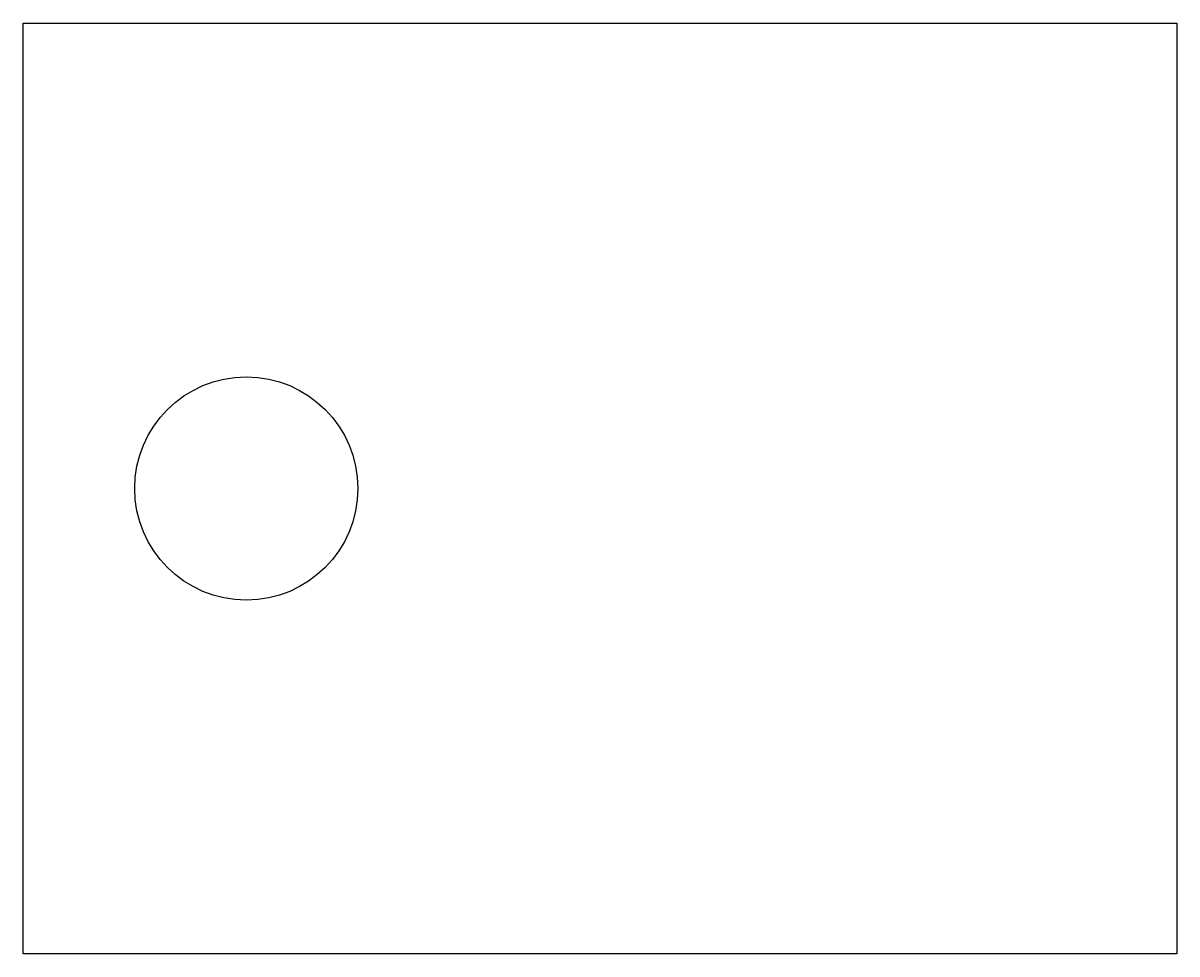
# Model space of a CAD drawing. Header units: inches. Extents: x 0 to 2.58, y -1.04 to 1.04.
import ezdxf

# ---------------------------------------------------------------- set-up
doc = ezdxf.new("R2010")
doc.units = ezdxf.units.IN
doc.layers.get('0').update_dxf_attribs({"linetype": 'CONTINUOUS'})

msp = doc.modelspace()

# ---------------------------------------------------------------- linework, layer by layer
msp.add_lwpolyline([(0, -1.0425), (0, 1.0425), (2.585, 1.0425), (2.585, -1.0425)], close=True)
msp.add_circle((0.5, 0), 0.25)

doc.saveas('drawing.dxf')
